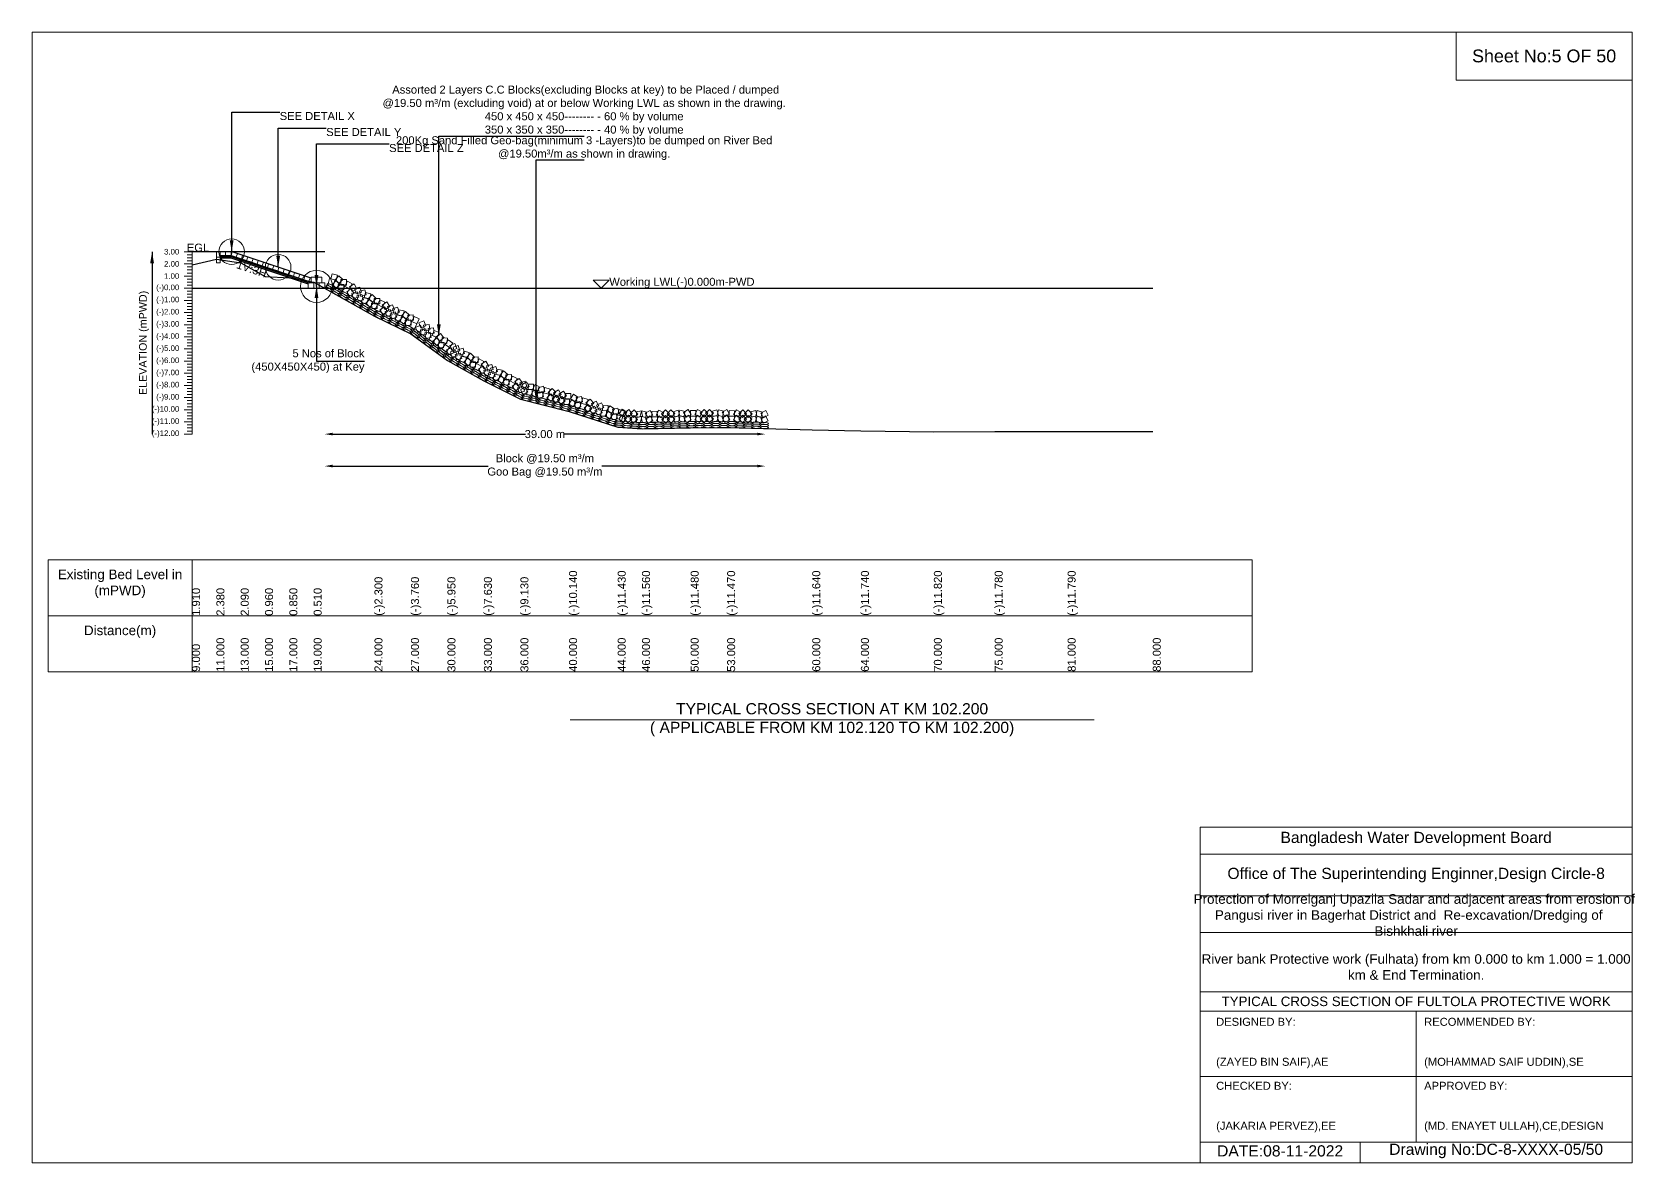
# Model space of a CAD drawing. Header units: inches. Extents: x 89000 to 305017, y -7071 to 0.
# Drawn here: x 160000 to 170017, y -7071 to 0 of the extents above; entities that cross this region are included whole.
import ezdxf

# ---------------------------------------------------------------- set-up
doc = ezdxf.new("R2010")
doc.units = ezdxf.units.IN
doc.header["$LTSCALE"] = 7
doc.header["$MEASUREMENT"] = 0
for name, color, linetype, lineweight in [('Cross section Data Border', 7, 'Continuous', 9), ('Cross Section Labels', 7, 'Continuous', 9), ('Existing_Bed_Level for Xsection', 7, 'Continuous', 25), ('Long Section Labels', 7, 'Continuous', 9)]:
    doc.layers.add(name, color=color, linetype=linetype, lineweight=lineweight)
doc.styles.get("Standard").update_dxf_attribs({"font": 'arial.ttf'})
doc.dimstyles.new('Appron Lebeling Style', dxfattribs={"dimtxt": 50, "dimasz": 50, "dimexe": 0.18, "dimexo": 0.0625, "dimgap": 0.09, "dimtad": 0, "dimtih": 1, "dimtoh": 1, "dimdec": 4, "dimzin": 0, "dimdsep": 46, "dimtxsty": 'Standard', "dimcen": 0.09, "dimse1": 1, "dimse2": 1, "dimadec": 0, "dimazin": 0, "dimtfac": 1, "dimtdec": 4, "dimtofl": 0, "dimtmove": 0, "dimatfit": 3, "dimfxl": 1, "dimtolj": 1, "dimtzin": 0, "dimarcsym": 0})
doc.dimstyles.get("Standard").update_dxf_attribs({"dimtxt": 0.18, "dimasz": 0.18, "dimexe": 0.18, "dimexo": 0.0625, "dimgap": 0.09, "dimtad": 0, "dimtih": 1, "dimtoh": 1, "dimdec": 4, "dimzin": 0, "dimdsep": 46, "dimtxsty": 'Standard', "dimcen": 0.09, "dimadec": 0, "dimazin": 0, "dimtfac": 1, "dimtdec": 4, "dimtofl": 0, "dimtmove": 0, "dimatfit": 3, "dimfxl": 1, "dimtolj": 1, "dimtzin": 0, "dimarcsym": 0})

# ---------------------------------------------------------------- blocks, each defined once
blk = doc.blocks.new('*D23')
at = {"layer": 'Cross Section Labels', "color": 0, "lineweight": -2, "transparency": 16777216}
for p, q in [((161879, -2514), (163083, -2514)), ((164532, -2514), (163328, -2514))]:
    blk.add_line(p, q, dxfattribs=at)
at = {"layer": 'Cross Section Labels', "color": 0, "transparency": 16777216}
for points in [[(161879, -2505), (161879, -2522), (161829, -2514)], [(164532, -2505), (164532, -2522), (164582, -2514)]]:
    blk.add_solid(points, dxfattribs=at)
at = {"layer": 'Defpoints', "color": 0, "transparency": 16777216}
for p in [(161829, -1602), (164582, -2479), (164582, -2514)]:
    blk.add_point(p, dxfattribs=at)
at = {"layer": 'Cross Section Labels', "color": 0, "transparency": 16777216, "insert": (163205, -2514), "char_height": 50, "attachment_point": 5}
blk.add_mtext('\\A1;39.00 m', dxfattribs=at)
blk = doc.blocks.new('*D24')
at = {"layer": 'Cross Section Labels', "color": 0, "lineweight": -2, "transparency": 16777216}
for p, q in [((161879, -2714), (162850, -2714)), ((164532, -2714), (163561, -2714))]:
    blk.add_line(p, q, dxfattribs=at)
at = {"layer": 'Cross Section Labels', "color": 0, "transparency": 16777216}
for points in [[(161879, -2705), (161879, -2722), (161829, -2714)], [(164532, -2705), (164532, -2722), (164582, -2714)]]:
    blk.add_solid(points, dxfattribs=at)
at = {"layer": 'Defpoints', "color": 0, "transparency": 16777216}
for p in [(161829, -1602), (164582, -2479), (164582, -2714)]:
    blk.add_point(p, dxfattribs=at)
at = {"layer": 'Cross Section Labels', "color": 0, "transparency": 16777216, "insert": (163205, -2714), "char_height": 50, "attachment_point": 5}
blk.add_mtext('\\A1;Block @19.50 m³/m ^JGoo Bag @19.50 m³/m ', dxfattribs=at)

msp = doc.modelspace()

# ---------------------------------------------------------------- linework, layer by layer
at = {"layer": 'Cross section Data Border'}
msp.add_lwpolyline([(160100, -3300), (167624.35269, -3300), (167624.35269, -4000), (160100, -4000)], close=True, dxfattribs=at)
for points in [[(161000, -3300), (161000, -4000)], [(160100, -3650), (167624.35269, -3650)]]:
    msp.add_lwpolyline(points, dxfattribs=at)
at = {"layer": 'Cross Section Labels'}
for points in [[(160000, 0), (170000, 0), (170000, -7071), (160000, -7071)], [(168900, 0), (170000, 0), (170000, -300), (168900, -300)], [(163557.36797, -1601.68), (163607.36797, -1551.68), (163507.36797, -1551.68)]]:
    msp.add_lwpolyline(points, close=True, dxfattribs=at)
for points in [[(163362, -4300), (165000, -4300), (166638, -4300)], [(167300, -7071), (167300, -4971), (170000, -4971)], [(167300, -5141), (170000, -5141)], [(167300, -5401), (170000, -5401)], [(167300, -5631), (170000, -5631)], [(167300, -6001), (170000, -6001)], [(167300, -6121), (170000, -6121)], [(168650, -6121), (168650, -6941)], [(167300, -6531), (170000, -6531)], [(167300, -6941), (170000, -6941)], [(168300, -6941), (168300, -7071)]]:
    msp.add_lwpolyline(points, dxfattribs=at)
for centre, radius in [((161247.56797, -1373.68), 80), ((161538.26797, -1470.58), 80), ((161777.66797, -1590.28), 100)]:
    msp.add_circle(centre, radius, dxfattribs=at)
at = {"layer": 'Existing_Bed_Level for Xsection'}
for points in [[(161828.96797, -1373.68), (161000, -1373.68)], [(161743.46797, -1538.98), (161251.07803, -1374.85002), (161247.56797, -1373.68), (161243.86804, -1373.68), (161175.46804, -1373.68)], [(161175.46804, -1396.48), (161243.86804, -1396.48), (161743.46797, -1563.01331)], [(161000, -1456.52), (161152, -1420.8), (161304, -1442.84), (161456, -1528.72), (161608, -1537.08), (161760, -1562.92), (162140, -1776.48), (162368, -1887.44), (162596, -2053.88), (162824, -2181.56), (163052, -2295.56), (163356, -2372.32), (163660, -2470.36), (163812, -2480.24), (164116, -2474.16), (164344, -2473.4), (164876, -2486.32), (165180, -2493.92), (165636, -2500), (166016, -2496.96), (166472, -2497.72), (167004, -2497.72)], [(161175.46804, -1404.08), (161242.63473, -1404.08), (161732.83473, -1567.48)], [(161175.46804, -1411.68), (161241.40142, -1411.68), (161726.36797, -1573.33552)], [(161000, -1601.68), (167004, -1601.68)]]:
    msp.add_lwpolyline(points, dxfattribs=at)
at = {"layer": 'Long Section Labels'}
for points in [[(161000, -1373.68), (160950, -1373.68)], [(161000, -1392.68), (160970, -1392.68)], [(161000, -2513.68), (161000, -2437.68), (161000, -2361.68), (161000, -2285.68), (161000, -2209.68), (161000, -2133.68), (161000, -2057.68), (161000, -1981.68), (161000, -1905.68), (161000, -1829.68), (161000, -1753.68), (161000, -1677.68), (161000, -1601.68), (161000, -1525.68), (161000, -1449.68), (161000, -1373.68)], [(161000, -1449.68), (160950, -1449.68)], [(161000, -1411.68), (160970, -1411.68)], [(161000, -1430.68), (160970, -1430.68)], [(161000, -1468.68), (160970, -1468.68)], [(161000, -1487.68), (160970, -1487.68)], [(161000, -1525.68), (160950, -1525.68)], [(161000, -1601.68), (160950, -1601.68)], [(161000, -1506.68), (160970, -1506.68)], [(161000, -1544.68), (160970, -1544.68)], [(161000, -1563.68), (160970, -1563.68)], [(161000, -1582.68), (160970, -1582.68)], [(161000, -1677.68), (160950, -1677.68)], [(161000, -1620.68), (160970, -1620.68)], [(161000, -1639.68), (160970, -1639.68)], [(161000, -1658.68), (160970, -1658.68)], [(161000, -1696.68), (160970, -1696.68)], [(161000, -1753.68), (160950, -1753.68)], [(161000, -1715.68), (160970, -1715.68)], [(161000, -1734.68), (160970, -1734.68)], [(161000, -1772.68), (160970, -1772.68)], [(161000, -1791.68), (160970, -1791.68)], [(161000, -1829.68), (160950, -1829.68)], [(161000, -1810.68), (160970, -1810.68)], [(161000, -1848.68), (160970, -1848.68)], [(161000, -1867.68), (160970, -1867.68)], [(161000, -1886.68), (160970, -1886.68)], [(161000, -1905.68), (160950, -1905.68)], [(161000, -1981.68), (160950, -1981.68)], [(161000, -1924.68), (160970, -1924.68)], [(161000, -1943.68), (160970, -1943.68)], [(161000, -1962.68), (160970, -1962.68)], [(161000, -2000.68), (160970, -2000.68)], [(161000, -2057.68), (160950, -2057.68)], [(161000, -2019.68), (160970, -2019.68)], [(161000, -2038.68), (160970, -2038.68)], [(161000, -2076.68), (160970, -2076.68)], [(161000, -2095.68), (160970, -2095.68)], [(161000, -2133.68), (160950, -2133.68)], [(161000, -2114.68), (160970, -2114.68)], [(161000, -2152.68), (160970, -2152.68)], [(161000, -2171.68), (160970, -2171.68)], [(161000, -2190.68), (160970, -2190.68)], [(161000, -2209.68), (160950, -2209.68)], [(161000, -2285.68), (160950, -2285.68)], [(161000, -2228.68), (160970, -2228.68)], [(161000, -2247.68), (160970, -2247.68)], [(161000, -2266.68), (160970, -2266.68)], [(161000, -2361.68), (160950, -2361.68)], [(161000, -2304.68), (160970, -2304.68)], [(161000, -2323.68), (160970, -2323.68)], [(161000, -2342.68), (160970, -2342.68)], [(161000, -2380.68), (160970, -2380.68)], [(161000, -2399.68), (160970, -2399.68)], [(161000, -2437.68), (160950, -2437.68)], [(161000, -2418.68), (160970, -2418.68)], [(161000, -2456.68), (160970, -2456.68)], [(161000, -2475.68), (160970, -2475.68)], [(161000, -2494.68), (160970, -2494.68)], [(161000, -2513.68), (160950, -2513.68)]]:
    msp.add_lwpolyline(points, dxfattribs=at)
for points in [[(161175.46804, -1373.68), (161152.66804, -1373.68), (161152.66804, -1407.88), (161175.46804, -1407.88)], [(161209.66804, -1373.68), (161175.46804, -1373.68), (161175.46804, -1396.48), (161209.66804, -1396.48)], [(161243.86804, -1373.68), (161209.66804, -1373.68), (161209.66804, -1396.48), (161243.86804, -1396.48)], [(161283.523, -1385.66501), (161251.07803, -1374.85002), (161243.86804, -1396.48), (161276.31301, -1407.29499)], [(161315.96797, -1396.48), (161283.523, -1385.66501), (161276.31301, -1407.29499), (161308.75798, -1418.10998)], [(161348.41294, -1407.29499), (161315.96797, -1396.48), (161308.75798, -1418.10998), (161341.20295, -1428.92497)], [(161175.46804, -1407.88), (161152.66804, -1407.88), (161152.66804, -1442.08), (161175.46804, -1442.08)], [(161380.85791, -1418.10998), (161348.41294, -1407.29499), (161341.20295, -1428.92497), (161373.64792, -1439.73996)], [(161413.30288, -1428.92497), (161380.85791, -1418.10998), (161373.64792, -1439.73996), (161406.09288, -1450.55495)], [(161445.74785, -1439.73996), (161413.30288, -1428.92497), (161406.09288, -1450.55495), (161438.53785, -1461.36994)], [(161478.19282, -1450.55495), (161445.74785, -1439.73996), (161438.53785, -1461.36994), (161470.98282, -1472.18493)], [(161510.63778, -1461.36994), (161478.19282, -1450.55495), (161470.98282, -1472.18493), (161503.42779, -1482.99992)], [(161543.08275, -1472.18493), (161510.63778, -1461.36994), (161503.42779, -1482.99992), (161535.87276, -1493.81491)], [(161575.52772, -1482.99992), (161543.08275, -1472.18493), (161535.87276, -1493.81491), (161568.31773, -1504.6299)], [(161607.97269, -1493.81491), (161575.52772, -1482.99992), (161568.31773, -1504.6299), (161600.7627, -1515.44489)], [(161640.41766, -1504.6299), (161607.97269, -1493.81491), (161600.7627, -1515.44489), (161633.20767, -1526.25988)], [(161672.86263, -1515.44489), (161640.41766, -1504.6299), (161633.20767, -1526.25988), (161665.65264, -1537.07486)], [(161705.3076, -1526.25988), (161672.86263, -1515.44489), (161665.65264, -1537.07486), (161698.0976, -1547.88985)], [(161737.75257, -1537.07486), (161705.3076, -1526.25988), (161698.0976, -1547.88985), (161730.54257, -1558.70484)], [(161760.56797, -1567.48), (161726.36797, -1567.48), (161726.36797, -1601.68), (161760.56797, -1601.68)], [(161777.66797, -1533.28), (161743.46797, -1533.28), (161743.46797, -1567.48), (161777.66797, -1567.48)], [(161794.76797, -1567.48), (161760.56797, -1567.48), (161760.56797, -1601.68), (161794.76797, -1601.68)], [(161811.86797, -1533.28), (161777.66797, -1533.28), (161777.66797, -1567.48), (161811.86797, -1567.48)], [(161828.96797, -1567.48), (161794.76797, -1567.48), (161794.76797, -1601.68), (161828.96797, -1601.68)], [(161892.04172, -1549.0236), (161858.905, -1540.56207), (161850.44346, -1573.69879), (161883.58019, -1582.16032)], [(161908.79733, -1519.20935), (161875.66061, -1510.74782), (161867.19907, -1543.88454), (161900.3358, -1552.34607)], [(161925.23833, -1577.8414), (161900.78144, -1553.93532), (161876.87536, -1578.39221), (161901.33225, -1602.29829)], [(161941.99394, -1548.02715), (161917.53705, -1524.12107), (161893.63097, -1548.57796), (161918.08786, -1572.48404)], [(161947.78213, -1577.58551), (161913.58419, -1577.96138), (161913.96006, -1612.15931), (161948.15799, -1611.78345)], [(161964.53774, -1547.77126), (161930.3398, -1548.14713), (161930.71567, -1582.34506), (161964.9136, -1581.9692)], [(161983.97028, -1605.0987), (161954.15602, -1588.34309), (161937.40041, -1618.15734), (161967.21467, -1634.91295)], [(162000.72588, -1575.28445), (161970.91163, -1558.52884), (161954.15602, -1588.34309), (161983.97028, -1605.0987)], [(162030.68879, -1604.54326), (162013.22908, -1575.1358), (161983.82162, -1592.5955), (162001.28133, -1622.00296)], [(162048.92585, -1594.24785), (162015.99232, -1603.46859), (162025.21306, -1636.40213), (162058.1466, -1627.18139)], [(162013.93318, -1634.35751), (161996.47347, -1604.95005), (161967.06601, -1622.40975), (161984.52572, -1651.81721)], [(162032.17024, -1624.0621), (161999.23671, -1633.28284), (162008.45745, -1666.21638), (162041.39099, -1656.99564)], [(162071.21467, -1673.73446), (162061.96771, -1640.80827), (162029.04152, -1650.05524), (162038.28849, -1682.98142)], [(162087.97028, -1643.92021), (162078.72332, -1610.99402), (162045.79713, -1620.24099), (162055.0441, -1653.16717)], [(162100.74148, -1666.31286), (162067.60475, -1657.85133), (162059.14322, -1690.98805), (162092.27995, -1699.44959)], [(162117.49709, -1636.49861), (162084.36036, -1628.03708), (162075.89883, -1661.1738), (162109.03555, -1669.63534)], [(162133.93808, -1695.13066), (162109.48119, -1671.22458), (162085.57512, -1695.68147), (162110.03201, -1719.58755)], [(162150.69369, -1665.31641), (162126.2368, -1641.41033), (162102.33073, -1665.86722), (162126.78761, -1689.7733)], [(162156.48189, -1694.87478), (162122.28395, -1695.25064), (162122.65982, -1729.44858), (162156.85775, -1729.07271)], [(162173.23749, -1665.06053), (162139.03956, -1665.43639), (162139.41543, -1699.63433), (162173.61336, -1699.25846)], [(162204.34974, -1688.62048), (162173.59808, -1673.65467), (162158.63227, -1704.40633), (162189.38393, -1719.37214)], [(162235.98812, -1716.05889), (162216.82234, -1687.73376), (162188.49721, -1706.89954), (162207.66299, -1735.22467)], [(162189.38393, -1719.37214), (162158.63227, -1704.40633), (162143.66646, -1735.15799), (162174.41812, -1750.1238)], [(162221.02231, -1746.81055), (162201.85653, -1718.48542), (162173.5314, -1737.6512), (162192.69718, -1765.97633)], [(162238.6196, -1735.45619), (162206.28803, -1746.6056), (162217.43744, -1778.93717), (162249.76901, -1767.78776)], [(162253.58541, -1704.70453), (162221.25383, -1715.85394), (162232.40324, -1748.18551), (162264.73482, -1737.0361)], [(162280.5291, -1782.73625), (162269.35394, -1750.41357), (162237.03126, -1761.58872), (162248.20641, -1793.91141)], [(162295.4949, -1751.98459), (162284.31975, -1719.66191), (162251.99707, -1730.83706), (162263.17222, -1763.15975)], [(162309.56612, -1773.58402), (162275.98756, -1767.09401), (162269.49755, -1800.67257), (162303.07611, -1807.16258)], [(162324.53193, -1742.83236), (162290.95337, -1736.34235), (162284.46336, -1769.92091), (162318.04192, -1776.41092)], [(162344.40652, -1800.39124), (162318.58063, -1777.97108), (162296.16047, -1803.79697), (162321.98636, -1826.21713)], [(162359.37233, -1769.63958), (162333.54644, -1747.21942), (162311.12628, -1773.04531), (162336.95217, -1795.46547)], [(162366.89587, -1798.80456), (162332.77981, -1801.1992), (162335.17444, -1835.31526), (162369.2905, -1832.92063)], [(162381.86168, -1768.0529), (162347.74562, -1770.44754), (162350.14025, -1804.5636), (162384.25631, -1802.16897)], [(162419.61136, -1793.38113), (162388.8597, -1778.41532), (162373.89389, -1809.16698), (162404.64555, -1824.13279)], [(162404.64555, -1824.13279), (162373.89389, -1809.16698), (162358.92808, -1839.91864), (162389.67974, -1854.88445)], [(162441.54797, -1864.20292), (162427.68947, -1832.93661), (162396.42316, -1846.7951), (162410.28166, -1878.06141)], [(162461.71268, -1836.58002), (162447.85419, -1805.31371), (162416.58788, -1819.17221), (162430.44637, -1850.43852)], [(162460.87484, -1856.13706), (162427.0818, -1861.39734), (162432.34208, -1895.19038), (162466.13512, -1889.9301)], [(162481.03956, -1828.51417), (162447.24652, -1833.77445), (162452.50679, -1867.56748), (162486.29983, -1862.30721)], [(162493.76937, -1910.07926), (162488.48218, -1876.29042), (162454.69334, -1881.57761), (162459.98053, -1915.36645)], [(162513.93408, -1882.45637), (162508.6469, -1848.66753), (162474.85806, -1853.95471), (162480.14524, -1887.74355)], [(162523.96677, -1906.20252), (162492.06362, -1893.88063), (162479.74173, -1925.78378), (162511.64489, -1938.10567)], [(162544.13148, -1878.57962), (162512.22833, -1866.25773), (162499.90645, -1898.16089), (162531.8096, -1910.48277)], [(162573.68614, -1911.12194), (162552.22883, -1884.49068), (162525.59758, -1905.948), (162547.05489, -1932.57925)], [(162553.52143, -1938.74483), (162532.06412, -1912.11358), (162505.43286, -1933.57089), (162526.89018, -1960.20215)], [(162575.93722, -1941.15746), (162541.93493, -1937.4854), (162538.26286, -1971.48769), (162572.26516, -1975.15976)], [(162596.10194, -1913.53457), (162562.09964, -1909.8625), (162558.42758, -1943.86479), (162592.42987, -1947.53686)], [(162608.61674, -1972.7582), (162580.99385, -1952.59348), (162560.82913, -1980.21638), (162588.45203, -2000.38109)], [(162628.78146, -1945.1353), (162601.15856, -1924.97059), (162580.99385, -1952.59348), (162608.61674, -1972.7582)], [(162634.90824, -2005.35591), (162621.04974, -1974.0896), (162589.78343, -1987.9481), (162603.64193, -2019.21441)], [(162655.07295, -1977.73301), (162641.21445, -1946.4667), (162609.94814, -1960.3252), (162623.80664, -1991.59151)], [(162647.03616, -1990.721), (162614.11669, -1999.99183), (162623.38752, -2032.9113), (162656.307, -2023.64047)], [(162663.7464, -1960.88129), (162630.82693, -1970.15212), (162640.09776, -2003.0716), (162673.01723, -1993.80077)], [(162702.86635, -2010.4942), (162693.5693, -1977.58212), (162660.65722, -1986.87916), (162669.95427, -2019.79124)], [(162732.38183, -2003.02769), (162699.23227, -1994.61658), (162690.82115, -2027.76614), (162723.97071, -2036.17725)], [(162686.15611, -2040.3339), (162676.85907, -2007.42182), (162643.94699, -2016.71887), (162653.24403, -2049.63095)], [(162715.67159, -2032.8674), (162682.52203, -2024.45629), (162674.11092, -2057.60584), (162707.26048, -2066.01696)], [(162748.912, -2061.63467), (162724.41877, -2037.76582), (162700.54992, -2062.25905), (162725.04315, -2086.12789)], [(162765.62223, -2031.79496), (162741.129, -2007.92611), (162717.26016, -2032.41934), (162741.75339, -2056.28819)], [(162771.45538, -2061.34449), (162737.25806, -2061.77237), (162737.68595, -2095.9697), (162771.88327, -2095.54181)], [(162788.16562, -2031.50478), (162753.9683, -2031.93267), (162754.39618, -2066.12999), (162788.59351, -2065.7021)], [(162807.68534, -2088.80259), (162777.84564, -2072.09236), (162761.1354, -2101.93206), (162790.97511, -2118.6423)], [(162824.39558, -2058.96289), (162794.55587, -2042.25265), (162777.84564, -2072.09236), (162807.68534, -2088.80259)], [(162837.69272, -2118.01578), (162820.1883, -2088.63492), (162790.80743, -2106.13934), (162808.31186, -2135.52021)], [(162854.40296, -2088.17608), (162836.89853, -2058.79521), (162807.51767, -2076.29963), (162825.02209, -2105.6805)], [(162872.62434, -2077.85294), (162839.70487, -2087.12377), (162848.9757, -2120.04324), (162881.89517, -2110.77241)], [(162909.11516, -2123.41668), (162898.28726, -2090.97602), (162865.8466, -2101.80392), (162876.6745, -2134.24458)], [(162855.9141, -2107.69265), (162822.99463, -2116.96348), (162832.26546, -2149.88295), (162865.18494, -2140.61212)], [(162893.82046, -2154.00609), (162882.99255, -2121.56543), (162850.55189, -2132.39333), (162861.3798, -2164.83399)], [(162922.95396, -2145.16575), (162889.44692, -2138.31604), (162882.59721, -2171.82308), (162916.10425, -2178.67279)], [(162938.24866, -2114.57634), (162904.74162, -2107.72663), (162897.89192, -2141.23367), (162931.39895, -2148.08338)], [(162957.50489, -2172.34503), (162931.9209, -2149.64922), (162909.2251, -2175.23321), (162934.80909, -2197.92902)], [(162972.7996, -2141.75562), (162947.21561, -2119.05981), (162924.5198, -2144.6438), (162950.10379, -2167.33961)], [(162980.00996, -2170.9996), (162945.87018, -2173.02826), (162947.89884, -2207.16804), (162982.03862, -2205.13938)], [(162995.30467, -2140.41019), (162961.16489, -2142.43885), (162963.19355, -2176.57863), (162997.33333, -2174.54997)], [(163017.48587, -2196.73118), (162986.89646, -2181.43647), (162971.60176, -2212.02588), (163002.19117, -2227.32059)], [(163032.78058, -2166.14177), (163002.19117, -2150.84706), (162986.89646, -2181.43647), (163017.48587, -2196.73118)], [(163048.8282, -2224.50727), (163029.96726, -2195.97825), (163001.43824, -2214.83919), (163020.29918, -2243.36821)], [(163064.12291, -2193.91786), (163045.26197, -2165.38884), (163016.73295, -2184.24978), (163035.59389, -2212.7788)], [(163081.84094, -2182.75286), (163049.39167, -2193.55493), (163060.19374, -2226.0042), (163092.64301, -2215.20213)], [(163107.61224, -2216.70557), (163090.0738, -2187.345), (163060.71323, -2204.88343), (163078.25167, -2234.24401)], [(163134.16933, -2201.81822), (163099.97301, -2202.31991), (163100.4747, -2236.51623), (163134.67102, -2236.01454)], [(163066.54624, -2213.34227), (163034.09696, -2224.14434), (163044.89903, -2256.59361), (163077.34831, -2245.79154)], [(163099.23952, -2249.86485), (163081.70109, -2220.50428), (163052.34051, -2238.04271), (163069.87895, -2267.40328)], [(163125.79661, -2234.97749), (163091.60029, -2235.47918), (163092.10198, -2269.6755), (163126.2983, -2269.17381)], [(163165.37592, -2254.10753), (163135.51688, -2237.43186), (163118.84122, -2267.2909), (163148.70026, -2283.96657)], [(163173.74864, -2220.94825), (163143.8896, -2204.27259), (163127.21394, -2234.13162), (163157.07297, -2250.80729)], [(163187.06773, -2247.9631), (163154.15901, -2257.27205), (163163.46796, -2290.18076), (163196.37668, -2280.87181)], [(163195.44045, -2214.80382), (163162.53173, -2224.11277), (163171.84068, -2257.02149), (163204.7494, -2247.71254)], [(163229.19312, -2265.05137), (163196.03384, -2256.67865), (163187.66113, -2289.83793), (163220.8204, -2298.21065)], [(163237.56584, -2231.89209), (163204.40656, -2223.51938), (163196.03384, -2256.67865), (163229.19312, -2265.05137)], [(163265.76671, -2285.45299), (163241.22202, -2261.63706), (163217.40609, -2286.18174), (163241.95077, -2309.99767)], [(163274.13942, -2252.29371), (163249.59474, -2228.47778), (163225.77881, -2253.02247), (163250.32349, -2276.8384)], [(163280.67542, -2270.74529), (163251.30089, -2288.26034), (163268.81593, -2317.63487), (163298.19047, -2300.11982)], [(163289.04813, -2237.58602), (163259.6736, -2255.10107), (163277.18865, -2284.4756), (163306.56318, -2266.96055)], [(163331.35446, -2308.47387), (163313.81602, -2279.1133), (163284.45545, -2296.65173), (163301.99388, -2326.01231)], [(163339.72717, -2275.31459), (163322.18874, -2245.95402), (163292.82816, -2263.49246), (163310.3666, -2292.85303)], [(163357.91154, -2293.58651), (163323.71522, -2294.0882), (163324.21691, -2328.28452), (163358.41323, -2327.78283)], [(163366.28426, -2260.42724), (163332.08794, -2260.92893), (163332.58963, -2295.12525), (163366.78595, -2294.62356)], [(163401.25423, -2315.52108), (163372.53469, -2296.95153), (163353.96514, -2325.67106), (163382.68467, -2344.24061)], [(163411.75134, -2282.97188), (163383.03181, -2264.40232), (163364.46225, -2293.12186), (163393.18179, -2311.69141)], [(163433.79474, -2278.24144), (163400.35345, -2285.40524), (163407.51726, -2318.84653), (163440.95855, -2311.68273)], [(163474.72836, -2298.01506), (163442.17916, -2287.51794), (163431.68204, -2320.06715), (163464.23124, -2330.56426)], [(163509.90775, -2320.73651), (163486.95269, -2295.38487), (163461.60106, -2318.33994), (163484.55612, -2343.69157)], [(163423.29762, -2310.79064), (163389.85633, -2317.95445), (163397.02014, -2351.39574), (163430.46143, -2344.23193)], [(163464.23124, -2330.56426), (163431.68204, -2320.06715), (163421.18492, -2352.61635), (163453.73413, -2363.11346)], [(163499.41063, -2353.28571), (163476.45557, -2327.93408), (163451.10394, -2350.88914), (163474.059, -2376.24077)], [(163515.23823, -2339.57174), (163484.79368, -2355.15279), (163500.37474, -2385.59734), (163530.81929, -2370.01629)], [(163525.73535, -2307.02253), (163495.2908, -2322.60359), (163510.87186, -2353.04814), (163541.31641, -2337.46708)], [(163563.3744, -2380.49508), (163547.76911, -2350.06294), (163517.33697, -2365.66824), (163532.94227, -2396.10037)], [(163573.87152, -2347.94587), (163558.26623, -2317.51374), (163527.83409, -2333.11904), (163543.43939, -2363.55117)], [(163590.83766, -2367.35423), (163556.68035, -2365.646), (163554.97212, -2399.80331), (163589.12943, -2401.51155)], [(163601.33478, -2334.80503), (163567.17747, -2333.0968), (163565.46924, -2367.25411), (163599.62655, -2368.96234)], [(163629.09864, -2389.0009), (163600.3791, -2370.43135), (163581.80955, -2399.15088), (163610.52908, -2417.72044)], [(163639.59575, -2356.4517), (163610.87622, -2337.88215), (163592.30667, -2366.60168), (163621.0262, -2385.17123)], [(163651.14203, -2384.27046), (163617.70075, -2391.43427), (163624.86455, -2424.87556), (163658.30584, -2417.71175)], [(163661.63915, -2351.72126), (163628.19786, -2358.88507), (163635.36167, -2392.32636), (163668.80296, -2385.16255)], [(163692.07566, -2404.04409), (163659.52645, -2393.54697), (163649.02934, -2426.09617), (163681.57854, -2436.59329)], [(163702.57277, -2371.49488), (163670.02357, -2360.99777), (163659.52645, -2393.54697), (163692.07566, -2404.04409)], [(163714.55165, -2411.64172), (163686.09375, -2392.67365), (163667.12567, -2421.13155), (163695.58357, -2440.09962)], [(163716.76997, -2377.51374), (163688.31206, -2358.54566), (163669.34399, -2387.00357), (163697.80189, -2405.97164)], [(163726.54484, -2394.47345), (163700.83514, -2417.02676), (163723.38844, -2442.73645), (163749.09814, -2420.18315)], [(163728.76315, -2360.34547), (163703.05346, -2382.89877), (163725.60676, -2408.60847), (163751.31646, -2386.05517)], [(163783.22737, -2422.38225), (163760.6536, -2396.69052), (163734.96187, -2419.26429), (163757.53564, -2444.95602)], [(163785.44569, -2388.25427), (163762.87192, -2362.56254), (163737.18019, -2385.13631), (163759.75396, -2410.82804)], [(163806.64307, -2402.92416), (163773.10517, -2409.62112), (163779.80214, -2443.15902), (163813.34003, -2436.46205)], [(163808.86138, -2368.79618), (163775.32349, -2375.49314), (163782.02045, -2409.03104), (163815.55835, -2402.33407)], [(163842.64856, -2377.45928), (163809.44515, -2369.26334), (163801.24921, -2402.46675), (163834.45262, -2410.66269)], [(163843.33243, -2411.65244), (163810.12901, -2403.4565), (163801.93307, -2436.65991), (163835.13648, -2444.85585)], [(163861.9468, -2365.8031), (163832.666, -2383.4744), (163850.33729, -2412.7552), (163879.6181, -2395.0839)], [(163862.63066, -2399.99626), (163833.34986, -2417.66756), (163851.02116, -2446.94836), (163880.30196, -2429.27706)], [(163907.08986, -2371.15677), (163872.8967, -2371.84064), (163873.58056, -2406.0338), (163907.77372, -2405.34994)], [(163947.75355, -2381.17264), (163917.78959, -2364.68624), (163901.30319, -2394.6502), (163931.26715, -2411.1366)], [(163948.43741, -2415.36581), (163918.47346, -2398.87941), (163901.98706, -2428.84336), (163931.95101, -2445.32976)], [(163958.2476, -2363.04915), (163934.54313, -2387.7015), (163959.19547, -2411.40597), (163982.89994, -2386.75362)], [(163958.93146, -2397.24231), (163935.22699, -2421.89466), (163959.87933, -2445.59913), (163983.5838, -2420.94678)], [(164017.09272, -2386.0505), (163992.4215, -2362.36567), (163968.73667, -2387.03689), (163993.40789, -2410.72172)], [(164017.77658, -2420.24367), (163993.10537, -2396.55884), (163969.42054, -2421.23005), (163994.09175, -2444.91488)], [(164038.77394, -2364.67676), (164005.92479, -2374.19375), (164015.44178, -2407.04291), (164048.29093, -2397.52591)], [(164039.4578, -2398.86992), (164006.60865, -2408.38691), (164016.12564, -2441.23607), (164048.97479, -2431.71907)], [(164082.0007, -2372.67223), (164048.79728, -2364.47629), (164040.60134, -2397.6797), (164073.80475, -2405.87565)], [(164082.68456, -2406.8654), (164049.48115, -2398.66945), (164041.28521, -2431.87287), (164074.48862, -2440.06881)], [(164101.29894, -2361.01606), (164072.01813, -2378.68735), (164089.68943, -2407.96815), (164118.97023, -2390.29686)], [(164101.9828, -2395.20922), (164072.702, -2412.88051), (164090.37329, -2442.16132), (164119.65409, -2424.49002)], [(164148.2339, -2366.89196), (164114.03409, -2367.00596), (164114.14809, -2401.20577), (164148.3479, -2401.09177)], [(164148.3479, -2401.09177), (164114.14809, -2401.20577), (164114.26209, -2435.40558), (164148.4619, -2435.29158)], [(164188.72505, -2377.58403), (164159.03997, -2360.60062), (164142.05656, -2390.2857), (164171.74164, -2407.26911)], [(164188.83905, -2411.78384), (164159.15397, -2394.80043), (164142.17056, -2424.48551), (164171.85564, -2441.46892)], [(164199.51964, -2359.63792), (164175.40767, -2383.89185), (164199.6616, -2408.00381), (164223.77356, -2383.74988)], [(164199.63364, -2393.83773), (164175.52167, -2418.09166), (164199.7756, -2442.20362), (164223.88756, -2417.94969)], [(164257.97331, -2383.61663), (164233.70019, -2359.52398), (164209.60754, -2383.7971), (164233.88067, -2407.88975)], [(164258.08731, -2417.81644), (164233.81419, -2393.72379), (164209.72154, -2417.99691), (164233.99466, -2442.08956)], [(164280.00768, -2362.60713), (164247.0045, -2371.57543), (164255.9728, -2404.5786), (164288.97597, -2395.6103)], [(164280.12168, -2396.80694), (164247.1185, -2405.77524), (164256.0868, -2438.77841), (164289.08997, -2429.81011)], [(164323.0952, -2371.32179), (164290.03297, -2362.57371), (164281.28489, -2395.63594), (164314.34712, -2404.38402)], [(164323.2092, -2405.5216), (164290.14697, -2396.77352), (164281.39889, -2429.83575), (164314.46112, -2438.58383)], [(164342.58499, -2359.9888), (164313.01379, -2377.16973), (164330.19472, -2406.74093), (164359.76592, -2389.56)], [(164342.69899, -2394.18861), (164313.12779, -2411.36954), (164330.30872, -2440.94074), (164359.87992, -2423.75981)], [(164389.74841, -2401.52952), (164355.55849, -2400.69919), (164354.72817, -2434.88911), (164388.91808, -2435.71944)], [(164390.57874, -2367.3396), (164356.38882, -2366.50927), (164355.55849, -2400.69919), (164389.74841, -2401.52952)], [(164429.92891, -2413.3355), (164400.72407, -2395.53895), (164382.92751, -2424.74378), (164412.13235, -2442.54034)], [(164430.75923, -2379.14559), (164401.5544, -2361.34903), (164383.75784, -2390.55386), (164412.96267, -2408.35042)], [(164441.21488, -2395.69428), (164416.44244, -2419.27321), (164440.02137, -2444.04566), (164464.79381, -2420.46673)], [(164442.04521, -2361.50436), (164417.27277, -2385.0833), (164440.8517, -2409.85574), (164465.62414, -2386.27681)], [(164498.9842, -2421.2778), (164475.38555, -2396.52414), (164450.63189, -2420.12279), (164474.23054, -2444.87645)], [(164499.81453, -2387.08788), (164476.21588, -2362.33422), (164451.46222, -2385.93287), (164475.06087, -2410.68653)], [(164521.59025, -2400.8847), (164488.35204, -2408.93833), (164496.40567, -2442.17655), (164529.64389, -2434.12291)], [(164522.42058, -2366.69478), (164489.18237, -2374.74841), (164497.236, -2407.98663), (164530.47422, -2399.93299)], [(164564.42073, -2410.78572), (164531.61265, -2401.1281), (164521.95503, -2433.93618), (164554.76312, -2443.5938)], [(164565.25106, -2376.5958), (164532.44298, -2366.93818), (164522.78536, -2399.74626), (164555.59344, -2409.40388)], [(164584.21601, -2399.99518), (164554.1817, -2416.35307), (164570.5396, -2446.38737), (164600.5739, -2430.02948)], [(164585.04633, -2365.80526), (164555.01203, -2382.16315), (164571.36993, -2412.19746), (164601.40423, -2395.83956)], [(163907.77372, -2405.34994), (163873.58056, -2406.0338), (163874.26442, -2440.22696), (163908.45759, -2439.5431)]]:
    msp.add_lwpolyline(points, close=True, dxfattribs=at)
for centre, major_axis in [((161854.18221, -1608.44012), (22.04929, -12.3917)), ((161860.51211, -1597.17696), (22.04929, -12.3917)), ((161866.84201, -1585.9138), (22.04929, -12.3917)), ((161910.9406, -1610.69721), (22.04929, -12.3917)), ((161898.2808, -1633.22353), (22.04929, -12.3917)), ((161904.6107, -1621.96037), (22.04929, -12.3917)), ((161942.37939, -1658.00694), (22.04929, -12.3917)), ((161948.70929, -1646.74378), (22.04929, -12.3917)), ((161955.03919, -1635.48062), (22.04929, -12.3917)), ((161986.47798, -1682.79035), (22.04929, -12.3917)), ((161992.80788, -1671.52718), (22.04929, -12.3917)), ((161999.13778, -1660.26402), (22.04929, -12.3917)), ((162030.57657, -1707.57375), (22.04929, -12.3917)), ((162036.90647, -1696.31059), (22.04929, -12.3917)), ((162043.23637, -1685.04743), (22.04929, -12.3917)), ((162087.33496, -1709.83084), (22.04929, -12.3917)), ((162074.67516, -1732.35716), (22.04929, -12.3917)), ((162081.00506, -1721.094), (22.04929, -12.3917)), ((162118.77375, -1757.14057), (22.04929, -12.3917)), ((162125.10365, -1745.87741), (22.04929, -12.3917)), ((162131.43355, -1734.61425), (22.04929, -12.3917)), ((162163.1539, -1780.56384), (22.74256, -11.06805)), ((162168.80765, -1768.94655), (22.74256, -11.06805)), ((162174.4614, -1757.32925), (22.74256, -11.06805)), ((162208.63903, -1802.69993), (22.74256, -11.06805)), ((162214.29278, -1791.08264), (22.74256, -11.06805)), ((162219.94653, -1779.46535), (22.74256, -11.06805)), ((162259.7779, -1813.21873), (22.74256, -11.06805)), ((162265.43165, -1801.60144), (22.74256, -11.06805)), ((162254.12415, -1824.83603), (22.74256, -11.06805)), ((162299.60927, -1846.97212), (22.74256, -11.06805)), ((162305.26302, -1835.35483), (22.74256, -11.06805)), ((162310.91677, -1823.73753), (22.74256, -11.06805)), ((162345.09439, -1869.10821), (22.74256, -11.06805)), ((162350.74814, -1857.49092), (22.74256, -11.06805)), ((162356.40189, -1845.87362), (22.74256, -11.06805)), ((162389.55184, -1895.17469), (20.42867, -14.91293)), ((162397.16962, -1884.73938), (20.42867, -14.91293)), ((162404.7874, -1874.30406), (20.42867, -14.91293)), ((162438.02695, -1914.56523), (20.42867, -14.91293)), ((162445.64473, -1904.12991), (20.42867, -14.91293)), ((162430.40917, -1925.00055), (20.42867, -14.91293)), ((162471.2665, -1954.8264), (20.42867, -14.91293)), ((162478.88428, -1944.39108), (20.42867, -14.91293)), ((162486.50206, -1933.95577), (20.42867, -14.91293)), ((162512.12383, -1984.65225), (20.42867, -14.91293)), ((162519.74161, -1974.21693), (20.42867, -14.91293)), ((162527.35939, -1963.78162), (20.42867, -14.91293)), ((162552.98116, -2014.4781), (20.42867, -14.91293)), ((162560.59894, -2004.04278), (20.42867, -14.91293)), ((162568.21672, -1993.60747), (20.42867, -14.91293)), ((162593.83849, -2044.30395), (20.42867, -14.91293)), ((162601.45627, -2033.86864), (20.42867, -14.91293)), ((162609.07405, -2023.43332), (20.42867, -14.91293)), ((162636.84308, -2069.34816), (22.06812, -12.35815)), ((162643.15584, -2058.07539), (22.06812, -12.35815)), ((162649.46859, -2046.80261), (22.06812, -12.35815)), ((162680.97932, -2094.06446), (22.06812, -12.35815)), ((162687.29208, -2082.79168), (22.06812, -12.35815)), ((162693.60483, -2071.5189), (22.06812, -12.35815)), ((162725.11556, -2118.78075), (22.06812, -12.35815)), ((162731.42832, -2107.50798), (22.06812, -12.35815)), ((162737.74107, -2096.2352), (22.06812, -12.35815)), ((162769.2518, -2143.49705), (22.06812, -12.35815)), ((162775.56456, -2132.22427), (22.06812, -12.35815)), ((162781.87731, -2120.95149), (22.06812, -12.35815)), ((162813.38804, -2168.21334), (22.06812, -12.35815)), ((162819.7008, -2156.94057), (22.06812, -12.35815)), ((162826.01355, -2145.66779), (22.06812, -12.35815)), ((162858.01988, -2191.34744), (22.62257, -11.31128)), ((162863.79788, -2179.79144), (22.62257, -11.31128)), ((162869.57588, -2168.23544), (22.62257, -11.31128)), ((162903.26502, -2213.97001), (22.62257, -11.31128)), ((162909.04301, -2202.41401), (22.62257, -11.31128)), ((162914.82101, -2190.85801), (22.62257, -11.31128)), ((162960.06615, -2213.48058), (22.62257, -11.31128)), ((162948.51015, -2236.59258), (22.62257, -11.31128)), ((162954.28815, -2225.03658), (22.62257, -11.31128)), ((162993.75529, -2259.21514), (22.62257, -11.31128)), ((162999.53329, -2247.65914), (22.62257, -11.31128)), ((163005.31129, -2236.10315), (22.62257, -11.31128)), ((163039.00042, -2281.83771), (22.62257, -11.31128)), ((163044.77842, -2270.28171), (22.62257, -11.31128)), ((163050.55642, -2258.72571), (22.62257, -11.31128)), ((163085.40437, -2297.33185), (24.52313, -6.19209)), ((163088.56739, -2284.80501), (24.52313, -6.19209)), ((163091.73042, -2272.27818), (24.52313, -6.19209)), ((163134.45062, -2309.71603), (24.52313, -6.19209)), ((163137.61365, -2297.18919), (24.52313, -6.19209)), ((163140.77667, -2284.66236), (24.52313, -6.19209)), ((163186.6599, -2309.57337), (24.52313, -6.19209)), ((163189.82293, -2297.04653), (24.52313, -6.19209)), ((163238.86918, -2309.43071), (24.52313, -6.19209)), ((163183.49687, -2322.10021), (24.52313, -6.19209)), ((163232.54313, -2334.48439), (24.52313, -6.19209)), ((163235.70615, -2321.95755), (24.52313, -6.19209)), ((163281.58938, -2346.86857), (24.52313, -6.19209)), ((163284.75241, -2334.34173), (24.52313, -6.19209)), ((163287.91543, -2321.81489), (24.52313, -6.19209)), ((163330.63564, -2359.25275), (24.52313, -6.19209)), ((163333.79866, -2346.72591), (24.52313, -6.19209)), ((163336.96169, -2334.19907), (24.52313, -6.19209)), ((163379.67656, -2373.16806), (24.07194, -7.7632)), ((163383.64213, -2360.87169), (24.07194, -7.7632)), ((163387.60771, -2348.57533), (24.07194, -7.7632)), ((163427.82044, -2388.69446), (24.07194, -7.7632)), ((163431.78602, -2376.3981), (24.07194, -7.7632)), ((163435.7516, -2364.10173), (24.07194, -7.7632)), ((163475.96433, -2404.22086), (24.07194, -7.7632)), ((163479.9299, -2391.9245), (24.07194, -7.7632)), ((163483.89548, -2379.62813), (24.07194, -7.7632)), ((163528.07379, -2407.4509), (24.07194, -7.7632)), ((163532.03937, -2395.15454), (24.07194, -7.7632)), ((163580.18325, -2410.68094), (24.07194, -7.7632)), ((163524.10821, -2419.74727), (24.07194, -7.7632)), ((163572.2521, -2435.27367), (24.07194, -7.7632)), ((163576.21768, -2422.9773), (24.07194, -7.7632)), ((163620.39598, -2450.80007), (24.07194, -7.7632)), ((163624.36156, -2438.50371), (24.07194, -7.7632)), ((163628.32714, -2426.20734), (24.07194, -7.7632)), ((163667.29414, -2464.36049), (25.23954, -1.64057)), ((163668.13218, -2451.46769), (25.23954, -1.64057)), ((163668.97021, -2438.5749), (25.23954, -1.64057)), ((163717.77322, -2467.64163), (25.23954, -1.64057)), ((163718.61125, -2454.74883), (25.23954, -1.64057)), ((163719.44928, -2441.85604), (25.23954, -1.64057)), ((163768.25229, -2470.92277), (25.23954, -1.64057)), ((163769.09033, -2458.02997), (25.23954, -1.64057)), ((163769.92836, -2445.13718), (25.23954, -1.64057)), ((163817.67854, -2447.81997), (25.28774, 0.50575)), ((163817.93689, -2460.73739), (25.28774, 0.50575)), ((163818.19524, -2473.6548), (25.28774, 0.50575)), ((163868.25403, -2446.80846), (25.28774, 0.50575)), ((163868.51237, -2459.72588), (25.28774, 0.50575)), ((163868.77072, -2472.64329), (25.28774, 0.50575)), ((163918.82951, -2445.79695), (25.28774, 0.50575)), ((163919.08786, -2458.71437), (25.28774, 0.50575)), ((163919.34621, -2471.63178), (25.28774, 0.50575)), ((163969.405, -2444.78544), (25.28774, 0.50575)), ((163969.66335, -2457.70286), (25.28774, 0.50575)), ((163969.92169, -2470.62027), (25.28774, 0.50575)), ((164019.98048, -2443.77393), (25.28774, 0.50575)), ((164020.23883, -2456.69135), (25.28774, 0.50575)), ((164020.49718, -2469.60876), (25.28774, 0.50575)), ((164070.55597, -2442.76242), (25.28774, 0.50575)), ((164070.81432, -2455.67984), (25.28774, 0.50575)), ((164071.07267, -2468.59725), (25.28774, 0.50575)), ((164121.67078, -2441.84092), (25.29266, 0.08431)), ((164121.71385, -2454.76085), (25.29266, 0.08431)), ((164121.75692, -2467.68077), (25.29266, 0.08431)), ((164172.2561, -2441.6723), (25.29266, 0.08431)), ((164172.29917, -2454.59223), (25.29266, 0.08431)), ((164172.34223, -2467.51216), (25.29266, 0.08431)), ((164222.84142, -2441.50368), (25.29266, 0.08431)), ((164222.88449, -2454.42361), (25.29266, 0.08431)), ((164222.92755, -2467.34354), (25.29266, 0.08431)), ((164273.42674, -2441.33506), (25.29266, 0.08431)), ((164273.46981, -2454.25499), (25.29266, 0.08431)), ((164273.51287, -2467.17492), (25.29266, 0.08431)), ((164324.01206, -2441.16645), (25.29266, 0.08431)), ((164324.05513, -2454.08638), (25.29266, 0.08431)), ((164324.09819, -2467.0063), (25.29266, 0.08431)), ((164374.853, -2467.68738), (25.28534, -0.61407)), ((164375.16668, -2454.77119), (25.28534, -0.61407)), ((164375.48036, -2441.855), (25.28534, -0.61407)), ((164425.42369, -2468.91553), (25.28534, -0.61407)), ((164425.73737, -2455.99934), (25.28534, -0.61407)), ((164426.05105, -2443.08314), (25.28534, -0.61407)), ((164475.99438, -2470.14367), (25.28534, -0.61407)), ((164476.30806, -2457.22748), (25.28534, -0.61407)), ((164476.62174, -2444.31129), (25.28534, -0.61407)), ((164526.56507, -2471.37182), (25.28534, -0.61407)), ((164526.87875, -2458.45563), (25.28534, -0.61407)), ((164527.19243, -2445.53944), (25.28534, -0.61407)), ((164577.13576, -2472.59996), (25.28534, -0.61407)), ((164577.44944, -2459.68377), (25.28534, -0.61407)), ((164577.76312, -2446.76758), (25.28534, -0.61407))]:
    msp.add_ellipse(centre, major_axis=major_axis, ratio=0.255, dxfattribs=at)

# ---------------------------------------------------------------- texts
at = {"layer": 'Cross section Data Border', "char_height": 60, "width": 800, "attachment_point": 5}
for s, insert in [('Existing Bed Level in (mPWD)', (160550, -3450)), ('Distance(m)', (160550, -3750))]:
    msp.add_mtext(s, dxfattribs=dict(at, insert=insert))
at = {"layer": 'Cross Section Labels'}
for s, insert, char_height, attachment_point in [('Sheet No:5 OF 50', (169450, -150), 80, 5), (' Assorted 2 Layers C.C Blocks(excluding Blocks at key) to be Placed / dumped^J@19.50 m³/m (excluding void) at or below Working LWL as shown in the drawing.^J450 x 450 x 450-------- - 60 % by volume^J350 x 350 x 350-------- - 40 % by volume', (163450.52576, -650), 50, 8), ('SEE DETAIL X', (161547.56797, -500), 50, 1), ('SEE DETAIL Y', (161838.26797, -600), 50, 1), ('SEE DETAIL Z', (162231.56797, -700), 50, 1), ('200Kg Sand Filled Geo-bag(minimum 3 -Layers)to be dumped on River Bed^J@19.50m³/m as shown in drawing.', (163450.52576, -800), 50, 8), ('EGL', (161107.06804, -1373.68), 50, 9), ('Working LWL(-)0.000m-PWD', (163607.36797, -1601.68), 50, 7), ('5 Nos of Block ^J(450X450X450) at Key', (162077.66797, -2057.68), 50, 6), ('TYPICAL CROSS SECTION AT KM 102.200^J( APPLICABLE FROM KM 102.120 TO KM 102.200)', (165000, -4300), 70, 5), ('Bangladesh Water Development Board', (168650, -5046), 70, 5), ('Office of The Superintending Enginner,Design Circle-8', (168650, -5271), 70, 5)]:
    msp.add_mtext(s, dxfattribs=dict(at, insert=insert, char_height=char_height, attachment_point=attachment_point))
at = {"layer": 'Cross Section Labels', "insert": (161380.90132, -1458.17997), "char_height": 50, "attachment_point": 2, "rotation": 341.565051177}
msp.add_mtext('1V:3H', dxfattribs=at)
at = {"layer": 'Cross Section Labels'}
for s, insert, char_height, width, attachment_point in [('Protection of Morrelganj Upazila Sadar and adjacent areas from erosion of  Pangusi river in Bagerhat District and  Re-excavation/Dredging of     Bishkhali river', (168650, -5521), 60, 2800, 5), ('River bank Protective work (Fulhata) from km 0.000 to km 1.000 = 1.000 km & End Termination.', (168650, -5846), 60, 2700, 5), ('TYPICAL CROSS SECTION OF FULTOLA PROTECTIVE WORK', (168650, -6061), 59.5765532, 2800, 5), ('DESIGNED BY:^J^J^J(ZAYED BIN SAIF),AE', (167400, -6321), 50, 1400, 4), ('RECOMMENDED BY:^J^J^J(MOHAMMAD SAIF UDDIN),SE', (168700, -6321), 50, 1400, 4), ('CHECKED BY:^J^J^J(JAKARIA PERVEZ),EE', (167400, -6721), 50, 1400, 4), ('APPROVED BY:^J^J^J(MD. ENAYET ULLAH),CE,DESIGN', (168700, -6721), 50, 1400, 4), ('DATE:08-11-2022', (167800, -6996), 70, 1400, 5), ('Drawing No:DC-8-XXXX-05/50', (169150, -6996), 70, 2200, 5)]:
    msp.add_mtext(s, dxfattribs=dict(at, insert=insert, char_height=char_height, width=width, attachment_point=attachment_point))
at = {"layer": 'Long Section Labels', "char_height": 35, "attachment_point": 6}
for s, insert in [('3.00', (160920, -1373.68)), ('2.00', (160920, -1449.68)), ('(-)0.00', (160920, -1601.68)), ('1.00', (160920, -1525.68)), ('(-)1.00', (160920, -1677.68)), ('(-)2.00', (160920, -1753.68)), ('(-)3.00', (160920, -1829.68)), ('(-)4.00', (160920, -1905.68)), ('(-)5.00', (160920, -1981.68)), ('(-)6.00', (160920, -2057.68)), ('(-)7.00', (160920, -2133.68)), ('(-)8.00', (160920, -2209.68)), ('(-)9.00', (160920, -2285.68)), ('(-)10.00', (160920, -2361.68)), ('(-)11.00', (160920, -2437.68)), ('(-)12.00', (160920, -2513.68))]:
    msp.add_mtext(s, dxfattribs=dict(at, insert=insert))
at = {"layer": 'Long Section Labels', "rotation": 90}
for s, insert, char_height, attachment_point in [('ELEVATION (mPWD)', (160700, -1943.68), 48, 5), ('(-)10.140', (163356, -3650), 50, 1), ('(-)11.430', (163660, -3650), 50, 1), ('(-)11.560', (163812, -3650), 50, 1), ('(-)11.480', (164116, -3650), 50, 1), ('(-)11.470', (164344, -3650), 50, 1), ('(-)11.640', (164876, -3650), 50, 1), ('(-)11.740', (165180, -3650), 50, 1), ('(-)11.820', (165636, -3650), 50, 1), ('(-)11.780', (166016, -3650), 50, 1), ('(-)11.790', (166472, -3650), 50, 1), ('(-)11.790', (166472, -3650), 50, 1), ('1.910', (161000, -3650), 50, 1), ('2.380', (161152, -3650), 50, 1), ('2.090', (161304, -3650), 50, 1), ('0.960', (161456, -3650), 50, 1), ('0.850', (161608, -3650), 50, 1), ('0.510', (161760, -3650), 50, 1), ('(-)2.300', (162140, -3650), 50, 1), ('(-)3.760', (162368, -3650), 50, 1), ('(-)5.950', (162596, -3650), 50, 1), ('(-)7.630', (162824, -3650), 50, 1), ('(-)9.130', (163052, -3650), 50, 1), ('11.000', (161152, -4000), 50, 1), ('13.000', (161304, -4000), 50, 1), ('15.000', (161456, -4000), 50, 1), ('17.000', (161608, -4000), 50, 1), ('19.000', (161760, -4000), 50, 1), ('24.000', (162140, -4000), 50, 1), ('27.000', (162368, -4000), 50, 1), ('30.000', (162596, -4000), 50, 1), ('33.000', (162824, -4000), 50, 1), ('36.000', (163052, -4000), 50, 1), ('40.000', (163356, -4000), 50, 1), ('44.000', (163660, -4000), 50, 1), ('46.000', (163812, -4000), 50, 1), ('50.000', (164116, -4000), 50, 1), ('53.000', (164344, -4000), 50, 1), ('60.000', (164876, -4000), 50, 1), ('64.000', (165180, -4000), 50, 1), ('70.000', (165636, -4000), 50, 1), ('75.000', (166016, -4000), 50, 1), ('81.000', (166472, -4000), 50, 1), ('88.000', (167004, -4000), 50, 1), ('9.000', (161000, -4000), 50, 1)]:
    msp.add_mtext(s, dxfattribs=dict(at, insert=insert, char_height=char_height, attachment_point=attachment_point))

# ---------------------------------------------------------------- dimensions: what is measured, and where the dimension line sits
at = {"layer": 'Cross Section Labels'}
for base, text, picture, middle in [((164581.71992, -2513.68), '39.00 m', '*D23', (163205.34395, -2513.68)), ((164581.71992, -2713.68), 'Block @19.50 m³/m ^JGoo Bag @19.50 m³/m ', '*D24', (163205.34395, -2713.68))]:
    dim = msp.add_linear_dim(base=base, p1=(161828.96797, -1601.68), p2=(164581.71992, -2479.1732), text=text, dimstyle='Appron Lebeling Style', dxfattribs=at)
    dim.commit()
    dim.dimension.update_dxf_attribs({"geometry": picture, "text_midpoint": middle})

# ---------------------------------------------------------------- leaders
at = {"layer": 'Cross Section Labels', "annotation_type": 0, "has_hookline": 1}
for points, hookline_direction, text_width in [([(161247.56797, -1373.68), (161247.56797, -500), (161547.47797, -500)], 0, 466.13233), ([(161538.26797, -1470.58), (161538.26797, -600), (161838.17797, -600)], 0, 466.03001), ([(161777.66797, -1590.28), (161777.66797, -700), (162231.47797, -700)], 0, 460.91405), ([(162542.15495, -1899.45624), (162542.15495, -650), (163450.43576, -650)], 0, 2510.77763), ([(163150.52576, -2307.39444), (163150.52576, -800), (163450.43576, -800)], 0, 2345.7367), ([(161777.66797, -1590.28), (161777.66797, -2057.68), (162077.75797, -2057.68)], 1, 701.90996)]:
    msp.add_leader(points, dimstyle='Standard', override={"dimasz": 72}, dxfattribs=dict(at, hookline_direction=hookline_direction, text_width=text_width))
at = {"layer": 'Long Section Labels'}
msp.add_leader([(160750, -1373.68), (160750, -2513.68)], dimstyle='Standard', override={"dimasz": 72}, dxfattribs=at)

doc.saveas('drawing.dxf')
